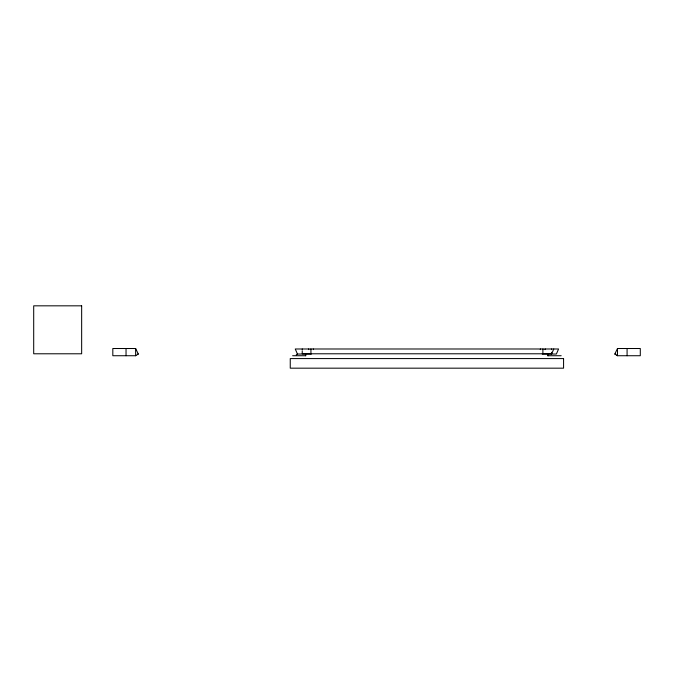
<?xml version="1.0" encoding="UTF-8"?>
<svg xmlns="http://www.w3.org/2000/svg" width="674" height="674" viewBox="0 0 674 674"><rect width="100%" height="100%" fill="white"/><g stroke="black" fill="none" stroke-linecap="round" stroke-linejoin="round"><path stroke-width="1.01" d="M553.775 348.989L551.585 354.035L542.25 354.035M540.54 348.989L540.236 349.621M545.333 348.989L545.03 349.621M616.659 355.198L617.494 355.729L640.292 355.729L640.3 348.509L617.494 348.509L614.823 354.035L616.828 355.299M296.24 354.878L297.436 354.035L311.329 354.035M135.634 355.729L138.305 354.035L135.634 348.509L112.819 348.509L112.819 355.729L135.634 355.729L135.634 348.509M137.707 354.035L138.305 354.035M551.77 354.035L556.379 354.035L558.577 348.989L295.254 348.989L297.436 354.035M614.823 354.035L615.707 354.035M292.642 355.729L305.895 355.729M547.44 355.729L561.181 355.729M313.284 348.989L313.587 349.621M308.49 348.989L308.793 349.621M627.081 348.509L627.081 355.729M617.494 348.509L617.494 355.729M551.585 348.989L551.585 349.587M551.585 352.283L551.585 353.783L302.238 353.783L302.238 350.783M548.223 353.783L548.223 355.729M542.89 348.989L542.89 353.783M310.933 348.989L310.933 353.783M305.6 353.783L305.6 355.729M302.238 348.989L302.238 349.587M126.038 348.509L126.038 355.729M81.655 305.827L33.7 305.827L33.7 353.783L81.655 353.783L81.655 305.827M563.574 358.576L290.25 358.576L290.25 368.173L563.574 368.173L563.574 358.576"/></g></svg>
